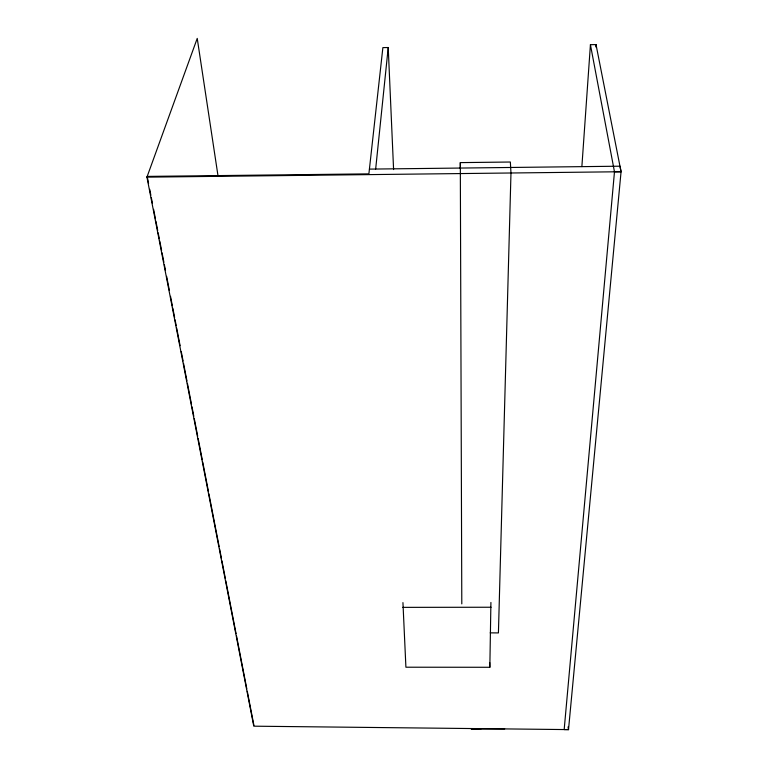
<?xml version="1.0" encoding="UTF-8"?>
<svg xmlns="http://www.w3.org/2000/svg" width="768" height="768" viewBox="0 0 768 768"><rect width="100%" height="100%" fill="white"/><g stroke="black" fill="none" stroke-linecap="round" stroke-linejoin="round"><path stroke-width="1.15" d="M490.176 632.861L498.422 632.918L510.979 172.992L510.355 162.019L460.31 162.614L461.798 603.888M402.941 602.602L405.907 667.21L489.84 667.277L490.915 602.467M581.875 166.589L590.429 44.688L596.016 44.582L621.062 171.734L568.512 729.6L564.173 729.571L614.477 171.821L590.429 44.688M595.843 46.973L596.016 44.582M375.667 169.037L388.224 47.53L382.877 47.616L368.89 173.875L147.206 176.41L146.938 177.149L253.786 726.182L568.512 729.6L568.282 726.557M481.421 728.65L471.12 728.928L504.71 728.909M614.477 171.821L621.062 171.734L620.026 166.195L369.418 169.114M146.938 177.149L621.062 171.734M402.778 607.363L491.078 607.238M148.579 183.466L147.206 176.41L197.232 38.4L217.997 175.786M149.722 189.341L150.864 195.226M151.315 197.578L152.458 203.453M153.6 209.328L155.434 218.736M155.885 221.088L157.718 230.486M158.17 232.838L159.312 238.714M159.773 241.066L161.597 250.474M162.058 252.826L163.882 262.224M164.342 264.576L165.485 270.451M166.627 276.336L169.373 290.438M170.515 296.314L172.339 305.722M172.8 308.074L174.624 317.472M175.085 319.824L176.227 325.699M176.678 328.051L180.106 345.686M181.248 351.562L183.082 360.97M183.533 363.322L186.96 380.957M187.421 383.299L191.53 404.467M191.99 406.81L193.814 416.218M194.275 418.57L197.702 436.205M198.163 438.557L202.272 459.715M202.733 462.067L208.445 491.453M208.896 493.805L219.178 546.701M219.638 549.053L221.462 558.451M221.923 560.803L225.35 578.438M225.802 580.79L236.083 633.686M236.544 636.038L246.826 688.934M247.286 691.286L253.91 725.376M568.32 727.21L568.512 729.6M388.224 47.53L393.59 169.574M489.686 662.496L489.84 667.277M460.31 162.614L460.33 168.605"/></g></svg>
